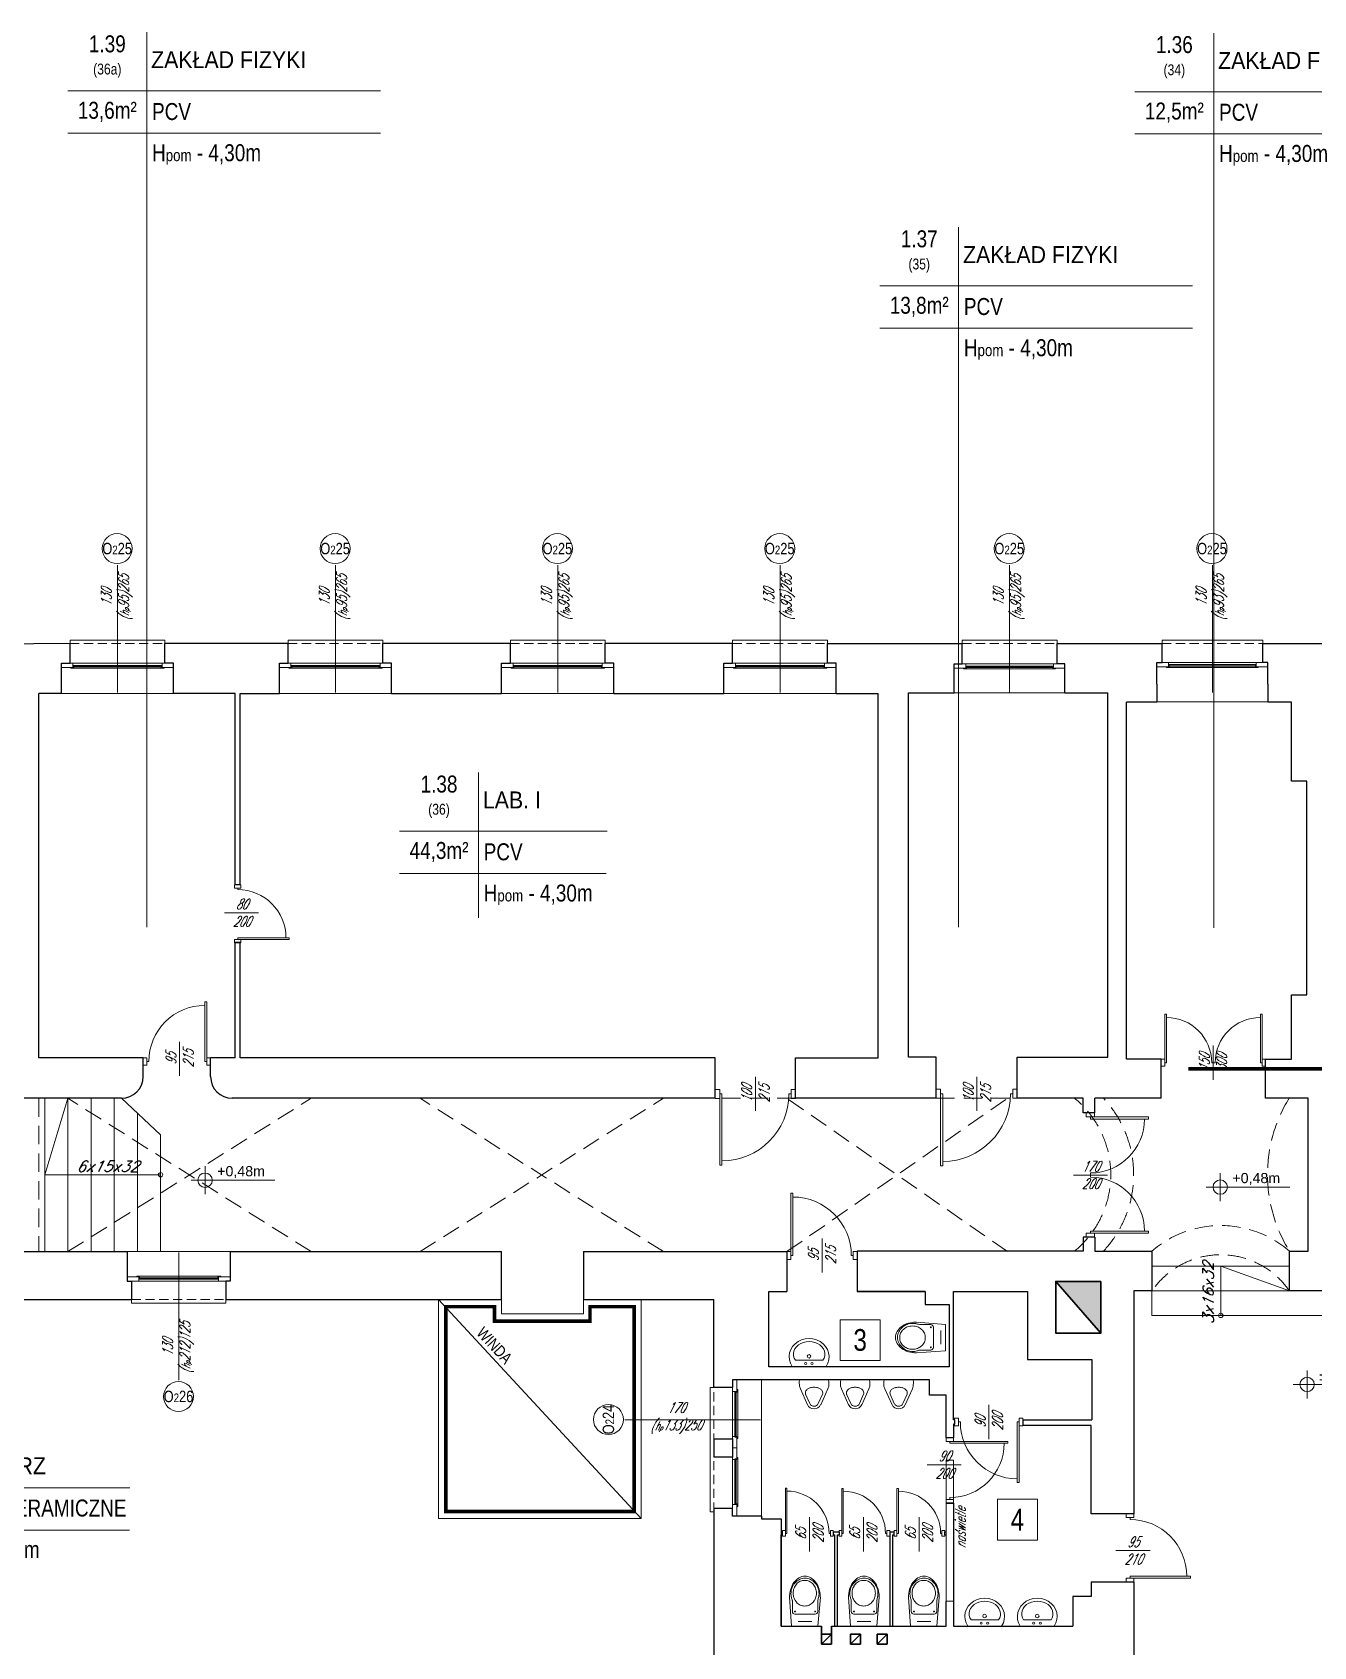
# Model space of a CAD drawing. Header units: millimetres. Extents: x -18485 to 40303, y -22087 to 35064.
# Drawn here: x 11204 to 12974, y 17628 to 19858 of the extents above; entities that cross this region are included whole.
import ezdxf
from ezdxf.enums import TextEntityAlignment as Align

# ---------------------------------------------------------------- set-up
doc = ezdxf.new("R2010")
doc.units = ezdxf.units.MM
doc.linetypes.add('ACAD_ISO12W100', pattern=[21, 12, -3, 0, -3, 0, -3])
doc.linetypes.add('DASHED', pattern=[19.05, 12.7, -6.35])
doc.layers.get('0').update_dxf_attribs({"lineweight": 25})
for name, color, linetype, lineweight in [('01 parter - ściany', 2, 'Continuous', 25), ('03-01_okna', 5, 'Continuous', 15), ('03_drzwi', 1, 'Continuous', 0), ('04-1_widok', 251, 'Continuous', 5), ('04-2_nad', 251, 'DASHED', 5), ('05-03_opis', 10, 'Continuous', 5), ('07_wyposażenie', 253, 'Continuous', 5), ('31 piętro III - ściany', 2, 'Continuous', 35), ('inw03-02_schody', 6, 'Continuous', 5)]:
    doc.layers.add(name, color=color, linetype=linetype, lineweight=lineweight)
doc.styles.add('arial', font='arial.ttf')
doc.styles.add('ariel', font='arial.ttf', dxfattribs={"width": 0.8})
doc.styles.add('ariel_wym', font='simplex.shx', dxfattribs={"width": 0.65, "oblique": 25})

# ---------------------------------------------------------------- blocks, each defined once
blk = doc.blocks.new('ubi012_r')
for p, q in [((-2.3, 33.2), (0, 0)), ((0.9, 16.8), (0.9, 29.4)), ((30.2, 29.2), (30.2, 16.8)), ((33.1, 33.2), (30.3, 0)), ((30.3, 0), (0, 0)), ((27.1, 13.8), (3.9, 13.8)), ((15.4, 5.1), (7.5, 5.1)), ((15.4, 5.1), (23.3, 5.1))]:
    blk.add_line(p, q)
for centre in [(3.9, 16.8), (27.1, 16.8)]:
    blk.add_circle(centre, 0.506)
for centre, radius, start, end in [((16.2, 42), 15.5, 105.9445, 133.2542), ((15.4, 44.4), 13, 74.6148, 105.3852), ((14.6, 42), 15.5, 46.7458, 74.0555), ((30.8, 33.2), 33.1, 171.7845, 180.1077), ((27.5, 33.8), 29.8, 154.3733, 172.0149), ((18.8, 37.3), 19.5, 169.767, 190.233), ((18.1, 37.5), 18.8, 148.867, 169.8645), ((20.8, 37.1), 22.3, 133.1777, 154.6258), ((18, 37.8), 16.2, 169.767, 190.233), ((16.6, 38.4), 17, 126.5259, 148.9267), ((17.4, 38), 15.6, 148.867, 169.8645), ((16.1, 38.7), 14.2, 126.5259, 148.9267), ((15.6, 39.7), 15.4, 102.4946, 126.4967), ((15.3, 39.9), 12.8, 102.4946, 126.4967), ((15.5, 40.4), 14.7, 77.6333, 102.3667), ((15.2, 40.4), 12.2, 77.6333, 102.3667), ((15, 39.9), 12.8, 53.5033, 77.5054), ((15.3, 39.7), 15.4, 53.5033, 77.5054), ((14.2, 38.7), 14.2, 31.0733, 53.4741), ((14.3, 38.4), 17, 31.0733, 53.4741), ((10, 37.1), 22.3, 25.3742, 46.8223), ((13, 38), 15.6, 10.1355, 31.133), ((12.4, 37.8), 16.2, 0, 10.233), ((12.4, 37.8), 16.2, 349.767, 0), ((12.8, 37.5), 18.8, 10.1355, 31.133), ((3.2, 33.8), 29.8, 7.9851, 25.6267), ((12.1, 37.3), 19.5, 0, 10.233), ((12.1, 37.3), 19.5, 349.767, 0), ((-0.1, 33.2), 33.1, 0, 8.2155), ((15.6, 36.6), 16.2, 189.6364, 202.7205), ((-1.7, 29.4), 2.53, 0, 22.7205), ((17.4, 37.7), 15.6, 190.1355, 211.133), ((16.1, 37), 14.2, 211.0733, 233.4741), ((15.3, 35.8), 12.8, 233.5033, 257.5054), ((15.2, 35.3), 12.2, 257.6333, 282.3667), ((15, 35.8), 12.8, 282.4946, 306.4967), ((14.2, 37), 14.2, 306.5259, 328.9267), ((13, 37.7), 15.6, 328.867, 349.8645), ((32.7, 29.2), 2.53, 163.1585, 180), ((-13.9, 43.3), 46.1, 343.1585, 348.2524), ((3.9, 16.8), 3.03, 180, 270), ((27.1, 16.8), 3.03, 270, 0)]:
    blk.add_arc(centre, radius, start, end)
blk = doc.blocks.new('umywal04')
at = {"flags": 128}
for points in [[(0, 0), (-2.4, -4.4), (-3.7, -9.1), (-4.1, -13.9), (-3.5, -18.7), (-1.8, -23.4), (0.7, -27.6), (4.2, -31.3), (8.3, -34.4), (13, -36.6), (18.1, -38), (23.4, -38.5), (28.7, -38), (33.8, -36.6), (38.5, -34.4), (42.6, -31.3), (46.1, -27.6), (48.6, -23.4), (50.3, -18.7), (50.9, -13.9), (50.5, -9.1), (49.2, -4.4), (46.8, 0)], [(4.3, -8.4), (2.7, -11.4), (1.8, -14.6), (1.7, -17.9), (2.3, -21.2), (3.7, -24.3), (5.8, -27.2), (8.5, -29.6), (11.7, -31.6), (15.3, -33.1), (19.3, -34.1), (23.3, -34.4), (27.4, -34.1), (31.3, -33.1), (34.9, -31.6), (38.1, -29.6), (40.8, -27.2), (42.9, -24.3), (44.3, -21.2), (44.9, -17.9), (44.8, -14.6), (43.9, -11.4), (42.3, -8.4)]]:
    blk.add_lwpolyline(points, dxfattribs=at)
for points in [[(0, 0), (46.8, 0)], [(4.3, -8.4), (42.3, -8.4)]]:
    blk.add_lwpolyline(points)
for centre, radius in [((19.3, -4), 1.56), ((23.5, -13.9), 2.54), ((28.3, -4), 1.56)]:
    blk.add_circle(centre, radius)
blk = doc.blocks.new('*U1391')
blk.add_line((0, 0.375), (0, 0.4))
at = {"ltscale": 0.8}
blk.add_lwpolyline([(0.05, 0.4), (0.05, 0.45), (-0.05, 0.45), (-0.05, 0.4)], close=True, dxfattribs=at)
blk.add_lwpolyline([(0, -0.4), (0, -0.375), (0.8, -0.375), (0.8, -0.4), (0.05, -0.4), (-0.05, -0.4), (-0.05, -0.45), (0.05, -0.45), (0.05, -0.4)])
blk.add_arc((0, -0.375), 0.75, 0, 90)
blk = doc.blocks.new('*U1394')
blk.add_line((0, -0.375), (0, -0.4))
blk.add_lwpolyline([(0, 0.4), (0, 0.375), (-0.8, 0.375), (-0.8, 0.4), (-0.05, 0.4), (0.05, 0.4), (0.05, 0.45), (-0.05, 0.45), (-0.05, 0.4)])
at = {"ltscale": 0.8}
blk.add_lwpolyline([(-0.05, -0.4), (-0.05, -0.45), (0.05, -0.45), (0.05, -0.4)], close=True, dxfattribs=at)
blk.add_arc((0, 0.375), 0.75, 180, 270)
blk = doc.blocks.new('*U1395')
blk.add_line((0, -0.375), (0, -0.4))
blk.add_lwpolyline([(0, 0.4), (0, 0.375), (-0.8, 0.375), (-0.8, 0.4), (-0.05, 0.4), (0.05, 0.4), (0.05, 0.45), (-0.05, 0.45), (-0.05, 0.4)])
at = {"ltscale": 0.8}
blk.add_lwpolyline([(-0.05, -0.4), (-0.05, -0.45), (0.05, -0.45), (0.05, -0.4)], close=True, dxfattribs=at)
blk.add_arc((0, 0.375), 0.75, 180, 270)
blk = doc.blocks.new('*U1396')
for p, q in [((0, -0.025), (0, 0.025)), ((0, -0.675), (0, -0.7))]:
    blk.add_line(p, q)
for points in [[(0, 0.7), (0, 0.675), (-0.7, 0.675), (-0.7, 0.7), (-0.05, 0.7), (0.05, 0.7), (0.05, 0.75), (-0.05, 0.75), (-0.05, 0.7)], [(0, -0.7), (0, -0.675), (-0.7, -0.675), (-0.7, -0.7), (-0.05, -0.7), (0.05, -0.7), (0.05, -0.75), (-0.05, -0.75), (-0.05, -0.7)]]:
    blk.add_lwpolyline(points)
for centre, start, end in [((0, 0.675), 180, 270), ((0, -0.675), 90, 180)]:
    blk.add_arc(centre, 0.65, start, end)
blk = doc.blocks.new('*U1392')
blk.add_line((0, -0.375), (0, -0.4))
blk.add_lwpolyline([(0, 0.4), (0, 0.375), (0.8, 0.375), (0.8, 0.4), (0.05, 0.4), (-0.05, 0.4), (-0.05, 0.45), (0.05, 0.45), (0.05, 0.4)])
at = {"ltscale": 0.8}
blk.add_lwpolyline([(0.05, -0.4), (0.05, -0.45), (-0.05, -0.45), (-0.05, -0.4)], close=True, dxfattribs=at)
blk.add_arc((0, 0.375), 0.75, 270, 360)
blk = doc.blocks.new('*U1398')
blk.add_line((0, 0.375), (0, 0.4))
at = {"ltscale": 0.8}
blk.add_lwpolyline([(-0.05, 0.4), (-0.05, 0.45), (0.05, 0.45), (0.05, 0.4)], close=True, dxfattribs=at)
blk.add_lwpolyline([(0, -0.4), (0, -0.375), (-0.8, -0.375), (-0.8, -0.4), (-0.05, -0.4), (0.05, -0.4), (0.05, -0.45), (-0.05, -0.45), (-0.05, -0.4)])
blk.add_arc((0, -0.375), 0.75, 90, 180)
blk = doc.blocks.new('kota rzutowa')
at = {"ltscale": 0.5}
for p, q in [((-20.6, 0), (102.8, 0)), ((0, -20.6), (0, 20.6))]:
    blk.add_line(p, q, dxfattribs=at)
blk.add_circle((0, 0), 10.6, dxfattribs=at)
at = {"ltscale": 0.5, "style": 'arial'}
blk.add_attdef('POZ._POSADKI_WYKOŃCZONWJ', text='', height=15, dxfattribs=at).set_placement((17.9, 1.4), align=Align.BOTTOM_LEFT)
blk.add_attdef('POZ._POSADZKI_KONSTRUKCJA', text='', height=15, dxfattribs=at).set_placement((17, -5), align=Align.TOP_LEFT)

msp = doc.modelspace()

# ---------------------------------------------------------------- hatches: boundary and pattern name
at = {"layer": '31 piętro III - ściany'}
msp.add_hatch(color=256, dxfattribs=at).paths.add_polyline_path([(12680.3, 18061.2), (12680.3, 18132.6), (12617.9, 18132.6)])

# ---------------------------------------------------------------- linework, layer by layer
at = {"layer": '01 parter - ściany'}
for p, q in [((11256.6, 19013.5), (11082.6, 19012.5)), ((11256.6, 18986.5), (11256.6, 19013.5)), ((11387.6, 18986.5), (11387.6, 19013.5)), ((11557.6, 19013.5), (11387.6, 19013.5)), ((11557.6, 18986.5), (11557.6, 19013.5)), ((11688.6, 18986.5), (11688.6, 19013.5)), ((11864.6, 19013.5), (11688.6, 19013.5)), ((11864.6, 18986.5), (11864.6, 19013.5)), ((11995.6, 18986.5), (11995.6, 19013.5)), ((12171.6, 19013.5), (11995.6, 19013.5)), ((12171.6, 18986.5), (12171.6, 19013.5)), ((12302.6, 18986.5), (12302.6, 19013.5)), ((12302.6, 19013.5), (12488.6, 19013.5)), ((12488.6, 18985.5), (12488.6, 19013.5)), ((12619.6, 18985.5), (12619.6, 19013.5)), ((12619.6, 19013.5), (12764.6, 19013.5)), ((12764.6, 18987.5), (12764.6, 19013.5)), ((12903.6, 19013.5), (13047.6, 19013.5)), ((12903.6, 18987.5), (12903.6, 19013.5)), ((11244.6, 18944.5), (11244.6, 18986.5)), ((11244.6, 18986.5), (11256.6, 18986.5)), ((11399.6, 18986.5), (11387.6, 18986.5)), ((11399.6, 18944.5), (11399.6, 18986.5)), ((11545.6, 18944.5), (11545.6, 18986.5)), ((11545.6, 18986.5), (11557.6, 18986.5)), ((11700.6, 18986.5), (11688.6, 18986.5)), ((11700.6, 18944.5), (11700.6, 18986.5)), ((11852.6, 18944.5), (11852.6, 18986.5)), ((11852.6, 18986.5), (11864.6, 18986.5)), ((12007.6, 18986.5), (11995.6, 18986.5)), ((12007.6, 18944.5), (12007.6, 18986.5)), ((12159.6, 18944.5), (12159.6, 18986.5)), ((12159.6, 18986.5), (12171.6, 18986.5)), ((12314.6, 18986.5), (12302.6, 18986.5)), ((12314.6, 18944.5), (12314.6, 18986.5)), ((12477.6, 18945.5), (12477.6, 18985.5)), ((12477.6, 18985.5), (12488.6, 18985.5)), ((12477.6, 18945.5), (12477.6, 18977.6)), ((12630.6, 18985.5), (12619.6, 18985.5)), ((12630.6, 18945.5), (12630.6, 18985.5)), ((12630.6, 18945.5), (12630.6, 18977.6)), ((12630.6, 18945.5), (12630.6, 18977.6)), ((12757.6, 18957.5), (12757.6, 18987.5)), ((12757.6, 18987.5), (12764.6, 18987.5)), ((12910.6, 18987.5), (12903.6, 18987.5)), ((12910.6, 18957.5), (12910.6, 18987.5)), ((12757.6, 18957.5), (12757.6, 18932.5)), ((12910.6, 18957.5), (12910.6, 18932.5)), ((11213.6, 18441.5), (11213.6, 18944.5)), ((11244.6, 18944.5), (11213.6, 18944.5)), ((11484.6, 18944.5), (11399.6, 18944.5)), ((11484.6, 18680.5), (11484.6, 18944.5)), ((11491.6, 18680.5), (11491.6, 18944.5)), ((11491.6, 18944.5), (11545.6, 18944.5)), ((11700.6, 18944.5), (11852.6, 18944.5)), ((12007.6, 18944.5), (12159.6, 18944.5)), ((12314.6, 18944.5), (12372.6, 18944.5)), ((12372.6, 18441.5), (12372.6, 18944.5)), ((12414.6, 18442.5), (12414.6, 18945.5)), ((12414.6, 18945.5), (12477.6, 18945.5)), ((12630.6, 18945.5), (12689.6, 18945.5)), ((12689.6, 18442.5), (12689.6, 18945.5)), ((12715.6, 18439.5), (12715.6, 18932.5)), ((12757.6, 18932.5), (12715.6, 18932.5)), ((12943.6, 18932.5), (12910.6, 18932.5)), ((12943.6, 18823.5), (12943.6, 18932.5)), ((12964.6, 18823.5), (12943.6, 18823.5)), ((12964.6, 18528.5), (12964.6, 18823.5)), ((11491.6, 18680.5), (11484.6, 18680.5)), ((11491.6, 18600.5), (11484.6, 18600.5)), ((11484.6, 18441.5), (11484.6, 18600.5)), ((11491.6, 18441.5), (11491.6, 18600.5)), ((12414.6, 18442.5), (12414.6, 18516.5)), ((12943.6, 18439.5), (12943.6, 18528.5)), ((12943.6, 18528.5), (12964.6, 18528.5)), ((11357.6, 18441.5), (11213.6, 18441.5)), ((11357.6, 18415.5), (11357.6, 18441.5)), ((11450.6, 18415.5), (11450.6, 18441.5)), ((11484.6, 18441.5), (11450.6, 18441.5)), ((12147.6, 18441.5), (11491.6, 18441.5)), ((12147.6, 18385.5), (12147.6, 18441.5)), ((12258.6, 18385.5), (12258.6, 18441.5)), ((12258.6, 18441.5), (12360.6, 18441.5)), ((12258.6, 18441.5), (12372.6, 18441.5)), ((12452.6, 18442.5), (12414.6, 18442.5)), ((12452.6, 18385.5), (12452.6, 18442.5)), ((12564.6, 18385.5), (12564.6, 18442.5)), ((12564.6, 18442.5), (12689.6, 18442.5)), ((12763.6, 18439.5), (12715.6, 18439.5)), ((12763.6, 18385.5), (12763.6, 18439.5)), ((12907.6, 18385.5), (12907.6, 18439.5)), ((12907.6, 18439.5), (12943.6, 18439.5)), ((12907.6, 18385.5), (12907.6, 18429.5)), ((11327.6, 18385.5), (11034.6, 18385.5)), ((12147.6, 18385.5), (11480.6, 18385.5)), ((12452.6, 18385.5), (12258.6, 18385.5)), ((12655.6, 18385.5), (12564.6, 18385.5)), ((12655.6, 18365.5), (12655.6, 18385.5)), ((12763.6, 18385.5), (12671.6, 18385.5)), ((12671.6, 18365.5), (12671.6, 18385.5)), ((12966.6, 18385.5), (12907.6, 18385.5)), ((12966.6, 18174.5), (12966.6, 18385.5)), ((12671.6, 18365.5), (12655.6, 18365.5)), ((12655.6, 18174.5), (12343.6, 18174.5)), ((12343.6, 18174.5), (12343.6, 18118.5)), ((12671.6, 18193.5), (12655.6, 18193.5)), ((12655.6, 18193.5), (12655.6, 18174.5)), ((12671.6, 18193.5), (12671.6, 18174.5)), ((12671.6, 18174.5), (12750.6, 18174.5)), ((12750.6, 18174.5), (12750.6, 18119.5)), ((12940.6, 18119.5), (12940.6, 18174.5)), ((12940.6, 18174.5), (12966.6, 18174.5)), ((11034.6, 18173.7), (11335.6, 18173.7)), ((11335.6, 18173.7), (11335.6, 18132.7)), ((11477.6, 18173.7), (11852.6, 18173.7)), ((11477.6, 18173.7), (11477.6, 18132.7)), ((11852.6, 18107.7), (11852.6, 18173.7)), ((11965.6, 18173.7), (11965.6, 18107.7)), ((11965.6, 18173.7), (12246.6, 18173.7)), ((12246.6, 18173.7), (12246.6, 18118.5)), ((11335.6, 18132.7), (11341.6, 18132.7)), ((11341.6, 18132.7), (11341.6, 18107.7)), ((11477.6, 18132.7), (11471.6, 18132.7)), ((11471.6, 18132.7), (11471.6, 18107.7)), ((11028.6, 18107.7), (11341.6, 18107.7)), ((11471.6, 18107.7), (11852.6, 18107.7)), ((11966.6, 18107.7), (12145.6, 18107.7)), ((12145.6, 17986), (12145.6, 18107.7)), ((12221.6, 18014.5), (12221.6, 18118.5)), ((12221.6, 18118.5), (12246.6, 18118.5)), ((12437.6, 18118.5), (12343.6, 18118.5)), ((12343.6, 18118.5), (12437.6, 18118.5)), ((12437.6, 18118.5), (12437.6, 18100.5)), ((12476.6, 18118.5), (12578.6, 18118.5)), ((12476.6, 17941.5), (12476.6, 18118.5)), ((12578.6, 18118.5), (12578.6, 18024.5)), ((12750.6, 18119.5), (12725.6, 18119.5)), ((12725.6, 18119.5), (12725.6, 17811.5)), ((13010.6, 18119.5), (12940.6, 18119.5)), ((12437.6, 18100.5), (12470.6, 18100.5)), ((12470.6, 18100.5), (12470.6, 18014.5)), ((12578.6, 18024.5), (12667.6, 18024.5)), ((12667.6, 18024.5), (12667.6, 17941.5)), ((12211.6, 17996.5), (12171.6, 17996.5)), ((12171.6, 17996.5), (12171.6, 17986)), ((12443.6, 17996.5), (12211.6, 17996.5)), ((12470.6, 18014.5), (12221.6, 18014.5)), ((12443.6, 17975.5), (12443.6, 17996.5)), ((12171.6, 17986), (12145.6, 17986)), ((12466.6, 17975.5), (12443.6, 17975.5)), ((12466.6, 17916.5), (12466.6, 17975.5)), ((12478.2, 17941.5), (12476.6, 17941.5)), ((12478.2, 17935.5), (12476.6, 17935.5)), ((12476.6, 17935.5), (12476.6, 17916.5)), ((12478.2, 17941.5), (12478.2, 17935.5)), ((12572.6, 17941.5), (12572.6, 17933.5)), ((12572.6, 17941.5), (12667.6, 17941.5)), ((12666.6, 17933.5), (12572.6, 17933.5)), ((12666.6, 17811.5), (12666.6, 17933.5)), ((12145.6, 17915), (12171.6, 17915)), ((12145.6, 17915), (12145.6, 17890)), ((12171.6, 17915), (12171.6, 17890)), ((12476.6, 17916.5), (12466.6, 17916.5)), ((12171.6, 17890), (12145.6, 17890)), ((12171.6, 17819), (12145.6, 17819)), ((12145.6, 17819), (12145.6, 17587.5)), ((12171.6, 17808.5), (12171.6, 17819)), ((12476.6, 17826.5), (12466.6, 17826.5)), ((12466.6, 17826.5), (12476.6, 17826.5)), ((12476.6, 17826.5), (12476.6, 17656.5)), ((12211.6, 17808.5), (12171.6, 17808.5)), ((12211.6, 17808.5), (12211.6, 17804.5)), ((12211.6, 17804.5), (12238.6, 17804.5)), ((12238.6, 17804.5), (12238.6, 17656.5)), ((12725.6, 17811.5), (12666.6, 17811.5)), ((12238.6, 17786.5), (12240.6, 17786.5)), ((12238.6, 17656.5), (12238.6, 17782.5)), ((12238.6, 17782.5), (12240.6, 17782.5)), ((12240.6, 17782.5), (12240.6, 17786.5)), ((12310.6, 17786.5), (12318.6, 17786.5)), ((12310.6, 17786.5), (12310.6, 17782.5)), ((12310.6, 17782.5), (12312.6, 17782.5)), ((12312.6, 17656.5), (12312.6, 17782.5)), ((12316.6, 17656.5), (12316.6, 17782.5)), ((12316.6, 17782.5), (12318.6, 17782.5)), ((12318.6, 17786.5), (12318.6, 17782.5)), ((12388.6, 17786.5), (12388.6, 17656.5)), ((12388.6, 17786.5), (12394.6, 17786.5)), ((12392.6, 17782.5), (12392.6, 17656.5)), ((12392.6, 17782.5), (12394.6, 17782.5)), ((12394.6, 17782.5), (12394.6, 17786.5)), ((12464.6, 17786.5), (12466.6, 17786.5)), ((12464.6, 17782.5), (12464.6, 17786.5)), ((12464.6, 17782.5), (12466.6, 17782.5)), ((12666.6, 17717.5), (12725.6, 17717.5)), ((12666.6, 17717.5), (12666.6, 17697.5)), ((12725.6, 17717.5), (12725.6, 17608.5)), ((12466.6, 17656.5), (12466.6, 17690.9)), ((12666.6, 17697.5), (12641.6, 17697.5)), ((12641.6, 17697.5), (12641.6, 17656.5)), ((12238.6, 17656.5), (12294.2, 17656.5)), ((12308.2, 17656.5), (12466.6, 17656.5)), ((12476.6, 17656.5), (12641.6, 17656.5))]:
    msp.add_line(p, q, dxfattribs=at)
for centre, start, end in [((11327.6, 18415.5), 270, 0), ((11480.6, 18415.5), 180, 270)]:
    msp.add_arc(centre, 30, start, end, dxfattribs=at)
at = {"layer": '03-01_okna', "linetype": 'Continuous', "lineweight": 0}
for p, q in [((11256.6, 19013.5), (11256.6, 19018.5)), ((11256.6, 19018.5), (11387.6, 19018.5)), ((11387.6, 19013.5), (11387.6, 19018.5)), ((11557.6, 19013.5), (11557.6, 19018.5)), ((11557.6, 19018.5), (11688.6, 19018.5)), ((11688.6, 19013.5), (11688.6, 19018.5)), ((11864.6, 19013.5), (11864.6, 19018.5)), ((11864.6, 19018.5), (11995.6, 19018.5)), ((11995.6, 19013.5), (11995.6, 19018.5)), ((12171.6, 19013.5), (12171.6, 19018.5)), ((12171.6, 19018.5), (12302.6, 19018.5)), ((12302.6, 19013.5), (12302.6, 19018.5)), ((12488.6, 19013.5), (12488.6, 19018.5)), ((12488.6, 19018.5), (12619.6, 19018.5)), ((12619.6, 19013.5), (12619.6, 19018.5)), ((12764.6, 19013.5), (12764.6, 19018.5)), ((12764.6, 19018.5), (12903.6, 19018.5)), ((12903.6, 19013.5), (12903.6, 19018.5)), ((11383.6, 18986.5), (11260.6, 18986.5)), ((11260.6, 18983.5), (11383.6, 18983.5)), ((11261.6, 18979.5), (11261.6, 18983.5)), ((11261.6, 18982), (11382.6, 18982)), ((11261.6, 18981.5), (11382.6, 18981.5)), ((11382.6, 18979.5), (11382.6, 18983.5)), ((11684.6, 18986.5), (11561.6, 18986.5)), ((11561.6, 18983.5), (11684.6, 18983.5)), ((11562.6, 18979.5), (11562.6, 18983.5)), ((11562.6, 18982), (11683.6, 18982)), ((11562.6, 18981.5), (11683.6, 18981.5)), ((11683.6, 18979.5), (11683.6, 18983.5)), ((11991.6, 18986.5), (11868.6, 18986.5)), ((11868.6, 18983.5), (11991.6, 18983.5)), ((11869.6, 18979.5), (11869.6, 18983.5)), ((11869.6, 18982), (11990.6, 18982)), ((11869.6, 18981.5), (11990.6, 18981.5)), ((11990.6, 18979.5), (11990.6, 18983.5)), ((12298.6, 18986.5), (12175.6, 18986.5)), ((12175.6, 18983.5), (12298.6, 18983.5)), ((12176.6, 18979.5), (12176.6, 18983.5)), ((12176.6, 18982), (12297.6, 18982)), ((12176.6, 18981.5), (12297.6, 18981.5)), ((12297.6, 18979.5), (12297.6, 18983.5)), ((12614.6, 18985.5), (12493.6, 18985.5)), ((12493.6, 18982.5), (12614.6, 18982.5)), ((12494.6, 18978.5), (12494.6, 18982.5)), ((12494.6, 18981), (12613.6, 18981)), ((12494.6, 18980.5), (12613.6, 18980.5)), ((12613.6, 18978.5), (12613.6, 18982.5)), ((12894.6, 18987.5), (12773.6, 18987.5)), ((12773.6, 18984.5), (12894.6, 18984.5)), ((12774.6, 18980.5), (12774.6, 18984.5)), ((12774.6, 18983), (12893.6, 18983)), ((12774.6, 18982.5), (12893.6, 18982.5)), ((12893.6, 18980.5), (12893.6, 18984.5)), ((11351.6, 18135.7), (11461.6, 18135.7)), ((11461.6, 18132.7), (11351.6, 18132.7)), ((11352.6, 18139.7), (11352.6, 18135.7)), ((11352.6, 18137.7), (11460.6, 18137.7)), ((11352.6, 18137.2), (11460.6, 18137.2)), ((11460.6, 18139.7), (11460.6, 18135.7)), ((11341.6, 18107.7), (11341.6, 18102.7)), ((11471.6, 18107.7), (11471.6, 18102.7)), ((11341.6, 18102.7), (11471.6, 18102.7)), ((12140.6, 17814.5), (12140.6, 17986)), ((12145.6, 17986), (12140.6, 17986)), ((12171.6, 17918.5), (12171.6, 17980.5)), ((12174.6, 17980.5), (12174.6, 17918.5)), ((12178.6, 17979.5), (12174.6, 17979.5)), ((12176.1, 17979.5), (12176.1, 17917.4)), ((12176.6, 17979.5), (12176.6, 17917.4)), ((12178.6, 17917.4), (12174.6, 17917.4)), ((12171.6, 17886.5), (12171.6, 17824.5)), ((12178.6, 17887.5), (12174.6, 17887.5)), ((12174.6, 17824.5), (12174.6, 17886.5)), ((12176.1, 17825.5), (12176.1, 17887.5)), ((12176.6, 17825.5), (12176.6, 17887.5)), ((12476.6, 17885.5), (12466.6, 17885.5)), ((12466.6, 17690.9), (12466.6, 17885.5)), ((12476.6, 17691), (12476.6, 17885.5)), ((12178.6, 17825.5), (12174.6, 17825.5)), ((12145.6, 17814.5), (12140.6, 17814.5)), ((12466.6, 17690.9), (12476.6, 17690.9))]:
    msp.add_line(p, q, dxfattribs=at)
at = {"layer": '03-01_okna', "linetype": 'DASHED'}
for p, q in [((11256.6, 19013.5), (11387.6, 19013.5)), ((11557.6, 19013.5), (11688.6, 19013.5)), ((11864.6, 19013.5), (11995.6, 19013.5)), ((12171.6, 19013.5), (12302.6, 19013.5)), ((12488.6, 19013.5), (12619.6, 19013.5)), ((12764.6, 19013.5), (12903.6, 19013.5)), ((11341.6, 18107.7), (11471.6, 18107.7)), ((12145.6, 17814.5), (12145.6, 17986))]:
    msp.add_line(p, q, dxfattribs=at)
at = {"layer": '03-01_okna', "linetype": 'Continuous', "lineweight": 0}
for points in [[(11260.6, 18980.5), (11244.6, 18980.5), (11244.6, 18986.5), (11260.6, 18986.5)], [(11399.6, 18980.5), (11383.6, 18980.5), (11383.6, 18986.5), (11399.6, 18986.5)], [(11561.6, 18980.5), (11545.6, 18980.5), (11545.6, 18986.5), (11561.6, 18986.5)], [(11700.6, 18980.5), (11684.6, 18980.5), (11684.6, 18986.5), (11700.6, 18986.5)], [(11868.6, 18980.5), (11852.6, 18980.5), (11852.6, 18986.5), (11868.6, 18986.5)], [(12007.6, 18980.5), (11991.6, 18980.5), (11991.6, 18986.5), (12007.6, 18986.5)], [(12175.6, 18980.5), (12159.6, 18980.5), (12159.6, 18986.5), (12175.6, 18986.5)], [(12314.6, 18980.5), (12298.6, 18980.5), (12298.6, 18986.5), (12314.6, 18986.5)], [(12493.6, 18979.5), (12477.6, 18979.5), (12477.6, 18985.5), (12493.6, 18985.5)], [(12630.6, 18979.5), (12614.6, 18979.5), (12614.6, 18985.5), (12630.6, 18985.5)], [(12773.6, 18981.5), (12757.6, 18981.5), (12757.6, 18987.5), (12773.6, 18987.5)], [(12910.6, 18981.5), (12894.6, 18981.5), (12894.6, 18987.5), (12910.6, 18987.5)], [(11351.6, 18138.7), (11335.6, 18138.7), (11335.6, 18132.7), (11351.6, 18132.7)], [(11477.6, 18138.7), (11461.6, 18138.7), (11461.6, 18132.7), (11477.6, 18132.7)], [(12177.6, 17980.5), (12177.6, 17996.5), (12171.6, 17996.5), (12171.6, 17980.5)], [(12177.6, 17902.5), (12177.6, 17918.5), (12171.6, 17918.5), (12171.6, 17902.5)], [(12177.6, 17902.5), (12177.6, 17886.5), (12171.6, 17886.5), (12171.6, 17902.5)], [(12177.6, 17824.5), (12177.6, 17808.5), (12171.6, 17808.5), (12171.6, 17824.5)]]:
    msp.add_lwpolyline(points, close=True, dxfattribs=at)
for points in [[(11257.6, 18980.5), (11257.6, 18979.5), (11386.6, 18979.5), (11386.6, 18980.5)], [(11558.6, 18980.5), (11558.6, 18979.5), (11687.6, 18979.5), (11687.6, 18980.5)], [(11865.6, 18980.5), (11865.6, 18979.5), (11994.6, 18979.5), (11994.6, 18980.5)], [(12172.6, 18980.5), (12172.6, 18979.5), (12301.6, 18979.5), (12301.6, 18980.5)], [(12490.6, 18979.5), (12490.6, 18978.5), (12617.6, 18978.5), (12617.6, 18979.5)], [(12770.6, 18981.5), (12770.6, 18980.5), (12897.6, 18980.5), (12897.6, 18981.5)], [(11348.6, 18138.7), (11348.6, 18139.7), (11464.6, 18139.7), (11464.6, 18138.7)], [(12177.6, 17983.5), (12178.6, 17983.5), (12178.6, 17915.5), (12177.6, 17915.5)], [(12177.6, 17821.5), (12178.6, 17821.5), (12178.6, 17889.5), (12177.6, 17889.5)]]:
    msp.add_lwpolyline(points, dxfattribs=at)
at = {"layer": '04-1_widok'}
for p, q in [((11399.6, 18944.5), (11244.6, 18944.5)), ((11700.6, 18944.5), (11545.6, 18944.5)), ((12007.6, 18944.5), (11852.6, 18944.5)), ((12314.6, 18944.5), (12159.6, 18944.5)), ((12630.6, 18945.5), (12477.6, 18945.5)), ((12910.6, 18933), (12757.6, 18933)), ((11477.6, 18173.7), (11335.6, 18173.7)), ((12211.6, 17996.5), (12211.6, 17808.5))]:
    msp.add_line(p, q, dxfattribs=at)
at = {"layer": '04-2_nad', "ltscale": 2}
for p, q in [((11213.6, 18385.5), (11213.6, 18173.7)), ((11253.6, 18173.7), (11589.6, 18385.5)), ((11589.6, 18173.7), (11253.6, 18385.5)), ((11739.9, 18173.7), (12075.9, 18385.5)), ((12075.9, 18173.7), (11739.9, 18385.5)), ((12258.6, 18385.5), (12147.6, 18385.5)), ((12246.6, 18173.7), (12551.2, 18385.5)), ((12551.2, 18173.7), (12246.6, 18385.5)), ((12452.6, 18385.5), (12564.6, 18385.5))]:
    msp.add_line(p, q, dxfattribs=at)
for centre, radius, start, end in [((12557.5, 18280), 136.3, 309.2843, 50.7157), ((12571, 18280), 154.4, 316.9153, 43.0847), ((13110.8, 18280.4), 200.5, 148.3886, 211.8829), ((12845.6, 18064.7), 145.1, 49.1137, 130.8863), ((12845.6, 18054.2), 115.2, 34.4829, 145.5171)]:
    msp.add_arc(centre, radius, start, end, dxfattribs=at)
at = {"layer": '05-03_opis'}
for p, q in [((11362.5, 19857.9), (11362.5, 18621.9)), ((12836.1, 19856.9), (12836.1, 18620.9)), ((11253.6, 19776.9), (11685.3, 19776.9)), ((12727.2, 19775.9), (13158.9, 19775.9)), ((11253.6, 19718.6), (11685.3, 19718.6)), ((12727.2, 19717.5), (13158.9, 19717.5)), ((12483.7, 19588.6), (12483.7, 18622.1)), ((12374.8, 19507.6), (12806.5, 19507.6)), ((12374.8, 19449.3), (12806.5, 19449.3)), ((11820.5, 18835.5), (11820.5, 18634.6)), ((11711.6, 18754.5), (11998.5, 18754.5)), ((11711.6, 18696.1), (11997, 18696.1)), ((11765.6, 18107.7), (12045.5, 17804.9)), ((10947.9, 17847.5), (11339.1, 17847.5)), ((10944.9, 17789.2), (11338.8, 17789.2))]:
    msp.add_line(p, q, dxfattribs=at)
at = {"layer": '05-03_opis', "lineweight": 0}
for p, q in [((11322.1, 18946), (11322.1, 19122)), ((11623.1, 18946), (11623.1, 19122)), ((11930.1, 18946), (11930.1, 19122)), ((12237.1, 18946), (12237.1, 19122)), ((12554.1, 18946), (12554.1, 19122)), ((12834.1, 18946), (12834.1, 19122)), ((11516.9, 18641.8), (11469.7, 18641.8)), ((11407.9, 18463.5), (11407.9, 18416.3)), ((12835.1, 18458.3), (12835.1, 18411.1)), ((12203.1, 18415.2), (12203.1, 18368)), ((12509, 18415.2), (12509, 18368)), ((12689.4, 18279.5), (12642.2, 18279.5)), ((12295.1, 18191.9), (12295.1, 18144.7)), ((11406.8, 18172.3), (11406.8, 17996.3)), ((12525.4, 17962.1), (12525.4, 17914.9)), ((12210.2, 17941.3), (12022.8, 17941.3)), ((12487.3, 17879.4), (12440.1, 17879.4)), ((12277.7, 17806.9), (12277.7, 17759.7)), ((12352.2, 17806.9), (12352.2, 17759.7)), ((12429, 17806.9), (12429, 17759.7)), ((12748.2, 17760.9), (12701, 17760.9))]:
    msp.add_line(p, q, dxfattribs=at)
at = {"layer": '05-03_opis', "linetype": 'ACAD_ISO12W100', "ltscale": 5, "const_width": 5}
msp.add_lwpolyline([(12801.1, 18426), (13048.3, 18426)], dxfattribs=at)
at = {"layer": '05-03_opis'}
for points in [[(11765.6, 18107.7), (11852.6, 18107.7), (11852.6, 18087.7), (11965.6, 18087.7), (11965.6, 18107.7), (12045.5, 18107.7), (12045.5, 17804.9), (11765.6, 17804.9)], [(12320, 18079.7), (12375.4, 18079.7), (12375.4, 18023.2), (12320, 18023.2)], [(12537.2, 17831.7), (12592.6, 17831.7), (12592.6, 17775.2), (12537.2, 17775.2)]]:
    msp.add_lwpolyline(points, close=True, dxfattribs=at)
at = {"layer": '05-03_opis', "const_width": 5}
msp.add_lwpolyline([(11775.6, 18097.7), (11842.6, 18097.7), (11842.6, 18077.7), (11974.6, 18077.7), (11974.6, 18097.7), (12035.5, 18097.7), (12035.5, 17814.9), (11775.6, 17814.9)], close=True, dxfattribs=at)
at = {"layer": '05-03_opis', "lineweight": 0}
for centre in [(11321.6, 19144.7), (11622.6, 19144.7), (11929.6, 19144.7), (12236.6, 19144.7), (12553.6, 19144.7), (12833.6, 19144.7), (11406.3, 17973.6), (12000.1, 17941.8)]:
    msp.add_circle(centre, 20.7, dxfattribs=at)
at = {"layer": '07_wyposażenie', "ltscale": 2}
for p, q in [((12263.7, 17993.8), (12264, 17996.5)), ((12264, 17996.5), (12284, 17996.5)), ((12284, 17996.5), (12304, 17996.5)), ((12304, 17996.5), (12304.4, 17993.8)), ((12320.4, 17993.8), (12320.8, 17996.5)), ((12320.8, 17996.5), (12340.8, 17996.5)), ((12340.8, 17996.5), (12360.8, 17996.5)), ((12360.8, 17996.5), (12361.2, 17993.8)), ((12380.4, 17993.8), (12380.8, 17996.5)), ((12380.8, 17996.5), (12400.8, 17996.5)), ((12400.8, 17996.5), (12420.8, 17996.5)), ((12420.8, 17996.5), (12421.2, 17993.8)), ((12263.8, 17987.9), (12263.7, 17993.8)), ((12265.1, 17984.1), (12263.8, 17987.9)), ((12274.9, 17962.3), (12265.1, 17984.1)), ((12278.2, 17963.8), (12272.3, 17976.7)), ((12295.8, 17976.7), (12289.9, 17963.8)), ((12303, 17984.1), (12293.2, 17962.3)), ((12304.3, 17987.9), (12303, 17984.1)), ((12304.4, 17993.8), (12304.3, 17987.9)), ((12320.5, 17987.9), (12320.4, 17993.8)), ((12321.8, 17984.1), (12320.5, 17987.9)), ((12331.7, 17962.3), (12321.8, 17984.1)), ((12334.9, 17963.8), (12329, 17976.7)), ((12352.5, 17976.7), (12346.6, 17963.8)), ((12359.7, 17984.1), (12349.9, 17962.3)), ((12361, 17987.9), (12359.7, 17984.1)), ((12361.2, 17993.8), (12361, 17987.9)), ((12380.6, 17987.9), (12380.4, 17993.8)), ((12381.9, 17984.1), (12380.6, 17987.9)), ((12391.7, 17962.3), (12381.9, 17984.1)), ((12394.9, 17963.8), (12389.1, 17976.7)), ((12412.5, 17976.7), (12406.7, 17963.8)), ((12419.8, 17984.1), (12409.9, 17962.3)), ((12421.1, 17987.9), (12419.8, 17984.1)), ((12421.2, 17993.8), (12421.1, 17987.9))]:
    msp.add_line(p, q, dxfattribs=at)
for centre, radius, start, end in [((12277.5, 17978.5), 5.45, 148.1465, 180), ((12277.5, 17978.5), 5.45, 180, 203.6096), ((12280.6, 17976.5), 9.14, 123.6901, 148.1465), ((12282.7, 17973.4), 12.9, 105.4371, 123.6901), ((12284, 17968.5), 17.9, 90, 105.4371), ((12284, 17968.5), 17.9, 74.5629, 90), ((12285.4, 17973.4), 12.9, 56.3099, 74.5629), ((12287.5, 17976.5), 9.14, 31.8535, 56.3099), ((12290.6, 17978.5), 5.45, 0, 31.8535), ((12290.6, 17978.5), 5.45, 341.6064, 0), ((12334.2, 17978.5), 5.45, 148.1465, 180), ((12334.2, 17978.5), 5.45, 180, 203.6096), ((12337.4, 17976.5), 9.14, 123.6901, 148.1465), ((12339.4, 17973.4), 12.9, 105.4371, 123.6901), ((12340.8, 17968.5), 17.9, 90, 105.4371), ((12340.8, 17968.5), 17.9, 74.5629, 90), ((12342.1, 17973.4), 12.9, 56.3099, 74.5629), ((12344.2, 17976.5), 9.14, 31.8535, 56.3099), ((12347.3, 17978.5), 5.45, 0, 31.8535), ((12347.3, 17978.5), 5.45, 341.6064, 0), ((12394.3, 17978.5), 5.45, 148.1465, 180), ((12394.3, 17978.5), 5.45, 180, 203.6096), ((12397.4, 17976.5), 9.14, 123.6901, 148.1465), ((12399.5, 17973.4), 12.9, 105.4371, 123.6901), ((12400.8, 17968.5), 17.9, 90, 105.4371), ((12400.8, 17968.5), 17.9, 74.5629, 90), ((12402.2, 17973.4), 12.9, 56.3099, 74.5629), ((12404.2, 17976.5), 9.14, 31.8535, 56.3099), ((12407.4, 17978.5), 5.45, 0, 31.8535), ((12407.4, 17978.5), 5.45, 341.6064, 0), ((12284, 17966.5), 10, 204.2952, 270), ((12284, 17966.5), 6.45, 204.2952, 270), ((12284, 17966.5), 6.45, 270, 335.7048), ((12284, 17966.5), 10, 270, 335.7048), ((12340.8, 17966.5), 10, 204.2952, 270), ((12340.8, 17966.5), 6.45, 204.2952, 270), ((12340.8, 17966.5), 6.45, 270, 335.7048), ((12340.8, 17966.5), 10, 270, 335.7048), ((12400.8, 17966.5), 10, 204.2952, 270), ((12400.8, 17966.5), 6.45, 204.2952, 270), ((12400.8, 17966.5), 6.45, 270, 335.7048), ((12400.8, 17966.5), 10, 270, 335.7048)]:
    msp.add_arc(centre, radius, start, end, dxfattribs=at)
at = {"layer": '31 piętro III - ściany'}
for p, q in [((12617.9, 18132.6), (12680.3, 18061.2)), ((12294.2, 17645.5), (12294.2, 17656.5)), ((12294.2, 17645.5), (12308.2, 17645.5)), ((12294.2, 17631.5), (12294.2, 17645.5)), ((12308.2, 17645.5), (12294.2, 17631.5)), ((12308.2, 17645.5), (12308.2, 17656.5)), ((12308.2, 17645.5), (12308.2, 17631.5)), ((12334.3, 17645.5), (12348.3, 17645.5)), ((12334.3, 17631.5), (12334.3, 17645.5)), ((12348.3, 17645.5), (12334.3, 17631.5)), ((12348.3, 17645.5), (12348.3, 17631.5)), ((12371.1, 17645.5), (12385.1, 17645.5)), ((12371.1, 17631.5), (12371.1, 17645.5)), ((12385.1, 17645.5), (12371.1, 17631.5)), ((12385.1, 17645.5), (12385.1, 17631.5)), ((12308.2, 17631.5), (12294.2, 17631.5)), ((12348.3, 17631.5), (12334.3, 17631.5)), ((12385.1, 17631.5), (12371.1, 17631.5))]:
    msp.add_line(p, q, dxfattribs=at)
msp.add_lwpolyline([(12680.3, 18132.6), (12617.9, 18132.6), (12617.9, 18061.2), (12680.3, 18061.2)], close=True, dxfattribs=at)
at = {"layer": 'inw03-02_schody'}
for p, q in [((11221.6, 18174.5), (11221.6, 18385.5)), ((11221.6, 18280), (11253.6, 18385.5)), ((11253.6, 18174.5), (11253.6, 18385.5)), ((11285.6, 18174.5), (11285.6, 18385.5)), ((11317.6, 18174.5), (11317.6, 18385.5)), ((11327.6, 18385.5), (11381.6, 18334.9)), ((11349.6, 18174.5), (11349.6, 18364.9)), ((11381.6, 18174.5), (11381.6, 18334.9)), ((11381.6, 18280), (11221.6, 18280)), ((12750.6, 18153.5), (12940.6, 18153.5)), ((12845.6, 18153.5), (12845.6, 18085.5)), ((12845.6, 18153.5), (12940.6, 18119.5)), ((12750.6, 18119.5), (12750.6, 18085.5)), ((12750.6, 18119.5), (12940.6, 18119.5)), ((12750.6, 18085.5), (13198.6, 18085.5))]:
    msp.add_line(p, q, dxfattribs=at)
for centre in [(11381.6, 18280), (12845.6, 18085.5)]:
    msp.add_circle(centre, 3, dxfattribs=at)

# ---------------------------------------------------------------- block references
at = {"layer": '03_drzwi'}
for name, p, xscale, yscale, zscale, rotation in [('*U1394', (11488.1, 18640.4), 88.8888888888614, 88.8888888888614, 88.8888888888614, 180), ('*U1391', (11404.1, 18436.3), 103.3333333333067, 103.3333333333067, 103.3333333333067, 90), ('*U1396', (12835.6, 18434.7), 95.99999999998909, 95.99999999998909, 95.99999999998909, 270), ('*U1395', (12203.1, 18391.6), 123.3333333332957, 123.3333333332957, 123.3333333332957, 90), ('*U1395', (12508.6, 18391.7), 124.4444444444107, 124.4444444444107, 124.4444444444107, 90), ('*U1396', (12665.8, 18279.5), 114.6666666666533, 114.6666666666533, 114.6666666666533, 180), ('*U1395', (12295.1, 18168.3), -107.7777777777483, 107.7777777777483, 107.7777777777479, 90), ('*U1398', (12525.4, 17938.5), 104.8407490266309, 104.8407490266309, 104.8407490266309, 90), ('*U1395', (12275.6, 17784.6), -77.77777777775736, 77.77777777775736, 77.77777777775722, 90), ('*U1395', (12353.6, 17784.5), -77.77777777775736, 77.77777777775736, 77.77777777775722, 90), ('*U1395', (12429.6, 17784.5), -77.77777777775736, 77.77777777775736, 77.77777777775722, 90)]:
    msp.add_blockref(name, p, dxfattribs=dict(at, xscale=xscale, yscale=yscale, zscale=zscale, rotation=rotation))
for name, p, xscale, yscale, zscale in [('*U1392', (12471.6, 17871.5), 99.99999999997272, 99.99999999997272, 99.99999999997272), ('*U1391', (12720.4, 17764.5), 104.4444444444161, 104.4444444444161, 104.4444444444161)]:
    msp.add_blockref(name, p, dxfattribs=dict(at, xscale=xscale, yscale=yscale, zscale=zscale))
at = {"layer": '05-03_opis', "xscale": 0.9359999999996944, "yscale": 0.9359999999996944, "zscale": 0.9359999999996944}
for p, values in [((11443, 18272.3), {'POZ._POSADKI_WYKOŃCZONWJ': '+0,48m'}), ((12845, 18262.8), {'POZ._POSADKI_WYKOŃCZONWJ': '+0,48m'}), ((12965, 17990.3), {'POZ._POSADKI_WYKOŃCZONWJ': '%%P0,00m'})]:
    msp.add_blockref('kota rzutowa', p, dxfattribs=at).add_auto_attribs(values)
at = {"layer": '07_wyposażenie', "ltscale": 2, "xscale": 1.200000000000728, "yscale": 1.200000000000728, "zscale": 1.200000000000728, "rotation": 90}
msp.add_blockref('ubi012_r', (12465.4, 18036.7), dxfattribs=at)
at = {"layer": '07_wyposażenie', "ltscale": 2, "rotation": 180}
for p in [(12300.6, 18015.2), (12543.1, 17656.5), (12615.7, 17656.5)]:
    msp.add_blockref('umywal04', p, dxfattribs=at)
at = {"layer": '07_wyposażenie', "ltscale": 2, "xscale": 1.200000000000728, "yscale": 1.200000000000728, "zscale": 1.200000000000728}
for p in [(12253, 17656.5), (12334.4, 17656.5), (12417.3, 17656.5)]:
    msp.add_blockref('ubi012_r', p, dxfattribs=at)

# ---------------------------------------------------------------- texts
at = {"layer": '05-03_opis', "style": 'ariel'}
for s, insert, char_height, width, attachment_point in [('1.39\\P{\\H0.6404x;(36a)}', (11308, 19824.4), 23.423, 108.913, 5), ('1.36\\P{\\H0.6404x;(34)}', (12781.6, 19823.4), 23.423, 108.913, 5), ('{\\W0.9;ZAKŁAD FIZYKI}', (11368.5, 19820.1), 23.423, 524.533, 4), ('{\\W0.9;ZAKŁAD FIZYKI}', (12842.1, 19819), 23.423, 524.533, 4), ('13,6m²', (11308, 19748), 23.42, 108.913, 5), (' PCV', (11362.5, 19748.3), 23.42, 322.789, 4), ('12,5m²', (12781.6, 19747), 23.42, 108.913, 5), (' PCV', (12836.1, 19747.3), 23.42, 322.789, 4), (' H{\\H0.7x;pom\\H1.429x; - 4,30m}', (11362.5, 19689.1), 23.423, 322.789, 4), (' H{\\H0.7x;pom\\H1.429x; - 4,30m}', (12836.1, 19688.1), 23.423, 322.789, 4), ('1.37\\P{\\H0.6404x;(35)}', (12429.3, 19555.1), 23.423, 108.913, 5), ('{\\W0.9;ZAKŁAD FIZYKI}', (12489.8, 19550.8), 23.423, 524.533, 4), ('13,8m²', (12429.3, 19478.7), 23.42, 108.913, 5), (' PCV', (12483.7, 19479), 23.42, 322.789, 4), (' H{\\H0.7x;pom\\H1.429x; - 4,30m}', (12483.7, 19419.8), 23.423, 322.789, 4), ('1.38\\P{\\H0.6404x;(36)}', (11766.1, 18802), 23.423, 108.913, 5), ('{\\W0.9;LAB. I}', (11826.6, 18797.6), 23.423, 524.533, 4), ('44,3m²', (11766.1, 18725.6), 23.42, 108.913, 5), (' PCV', (11820.5, 18725.8), 23.42, 322.789, 4), (' H{\\H0.7x;pom\\H1.429x; - 4,30m}', (11820.5, 18666.6), 23.423, 322.789, 4), ('3', (12347.7, 18051.5), 30, 55.359, 5), ('\\W0.9;KORYTARZ', (11062.9, 17877.8), 23.423, 524.533, 4), ('PŁYTKI CERAMICZNE', (11064, 17819.4), 23.423, 596.868, 4), ('4', (12564.9, 17803.5), 30, 55.359, 5), (' H{\\H0.7x;pom} - 4,29m', (11056.8, 17759.7), 23.423, 322.789, 4)]:
    msp.add_mtext(s, dxfattribs=dict(at, insert=insert, char_height=char_height, width=width, attachment_point=attachment_point))
at = {"layer": '05-03_opis', "lineweight": 0, "attachment_point": 5}
for s, insert, char_height, width, style in [('O{\\H0.7576x;2}25', (11321.6, 19144.7), 15.84, 75.194, 'ariel'), ('O{\\H0.7576x;2}25', (11622.6, 19144.7), 15.84, 75.194, 'ariel'), ('O{\\H0.7576x;2}25', (11929.6, 19144.7), 15.84, 75.194, 'ariel'), ('O{\\H0.7576x;2}25', (12236.6, 19144.7), 15.84, 75.194, 'ariel'), ('O{\\H0.7576x;2}25', (12553.6, 19144.7), 15.84, 75.194, 'ariel'), ('O{\\H0.7576x;2}25', (12833.6, 19144.7), 15.84, 75.194, 'ariel'), ('80\\P200', (11493.5, 18641.8), 14.4, 68.936, 'ariel_wym'), ('{\\W1;6x15x32}', (11308.2, 18291.5), 15, 55, 'ariel_wym'), ('170\\P200', (12666, 18279.5), 14.4, 68.936, 'ariel_wym'), ('O{\\H0.7576x;2}26', (11406.3, 17973.6), 15.84, 75.194, 'ariel'), ('170\\P({\\H0.8333x;h\\H0.6x;p}133)250', (12093.6, 17943.8), 14.4, 62.661, 'ariel_wym'), ('90\\P200', (12463.9, 17879.4), 14.4, 68.936, 'ariel_wym'), ('95\\P210', (12724.8, 17760.9), 14.4, 68.936, 'ariel_wym')]:
    msp.add_mtext(s, dxfattribs=dict(at, insert=insert, char_height=char_height, width=width, style=style))
for s, insert, char_height, width, rotation, style in [('130\\P({\\H0.8333x;h\\H0.6x;p}95)265', (11321, 19077.2), 14.4, 62.661, 90, 'ariel_wym'), ('130\\P({\\H0.8333x;h\\H0.6x;p}95)265', (11622, 19077.2), 14.4, 62.661, 90, 'ariel_wym'), ('130\\P({\\H0.8333x;h\\H0.6x;p}95)265', (11929, 19077.2), 14.4, 62.661, 90, 'ariel_wym'), ('130\\P({\\H0.8333x;h\\H0.6x;p}95)265', (12236, 19077.2), 14.4, 62.661, 90, 'ariel_wym'), ('130\\P({\\H0.8333x;h\\H0.6x;p}95)265', (12553, 19077.2), 14.4, 62.661, 90, 'ariel_wym'), ('130\\P({\\H0.8333x;h\\H0.6x;p}93)265', (12833, 19077.2), 14.4, 62.661, 90, 'ariel_wym'), ('95\\P215', (11407.9, 18440.1), 14.4, 68.936, 90, 'ariel_wym'), ('150\\P300', (12835.1, 18434.9), 14.4, 68.936, 90, 'ariel_wym'), ('100\\P215', (12203.1, 18391.8), 14.4, 68.936, 90, 'ariel_wym'), ('100\\P215', (12509, 18391.8), 14.4, 68.936, 90, 'ariel_wym'), ('95\\P215', (12295.1, 18168.5), 14.4, 68.936, 90, 'ariel_wym'), ('{\\W1;3x16x32}', (12828.4, 18116.2), 15, 55, 90, 'ariel_wym'), ('130\\P({\\H0.8333x;h\\H0.6x;p}212)125', (11405.7, 18041.1), 14.4, 62.661, 90, 'ariel_wym'), ('WINDA ', (11842.7, 18044.2), 15.84, 75.194, 313, 'ariel'), ('O{\\H0.7576x;2}24', (12000.1, 17941.8), 15.84, 75.194, 90, 'ariel'), ('90\\P200', (12525.4, 17938.7), 14.4, 68.936, 90, 'ariel_wym'), ('naświetle', (12486.2, 17792.3), 14.4, 62.661, 90, 'ariel_wym'), ('65\\P200', (12277.7, 17783.5), 14.4, 68.936, 90, 'ariel_wym'), ('65\\P200', (12352.2, 17783.5), 14.4, 68.936, 90, 'ariel_wym'), ('65\\P200', (12429, 17783.5), 14.4, 68.936, 90, 'ariel_wym')]:
    msp.add_mtext(s, dxfattribs=dict(at, insert=insert, char_height=char_height, width=width, rotation=rotation, style=style))

doc.saveas('drawing.dxf')
